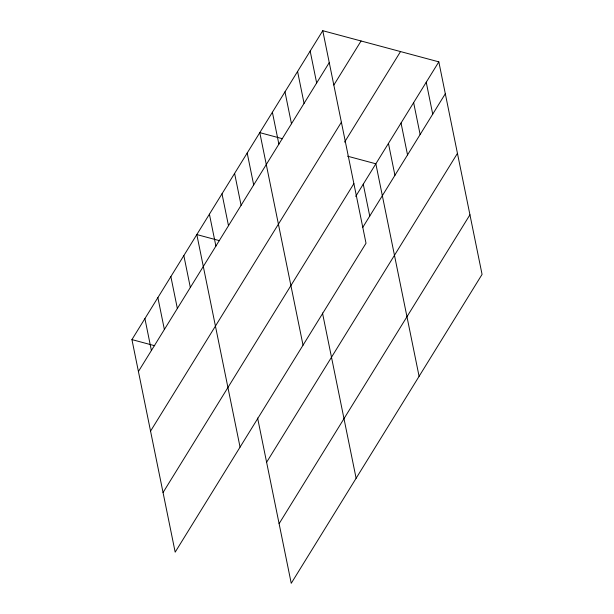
<?xml version="1.0" encoding="UTF-8"?>
<svg xmlns="http://www.w3.org/2000/svg" width="614" height="614" viewBox="0 0 614 614"><rect width="100%" height="100%" fill="white"/><g stroke="black" fill="none" stroke-linecap="round" stroke-linejoin="round"><path stroke-width="0.92" d="M322.764 30.7L366.013 243.244L175.174 552.147L131.933 339.603L322.764 30.7L438.826 61.853L482.067 274.397L291.236 583.3L257.604 418.011M138.419 371.508L329.257 62.597M333.862 85.016L361.07 40.977M150.553 431.12L341.384 122.209M344.607 142.095L400.528 51.576M163.048 492.535L353.879 183.632M355.698 196.411L438.826 61.853M362.69 227.495L445.319 93.75M266.606 462.273L457.445 153.362M279.101 523.688L469.94 214.785M282.586 138.756L259.791 132.639L303.032 345.183M347.585 156.202L375.852 163.792L419.093 376.336M219.612 240.696L196.818 234.579L240.059 447.115M131.933 339.603L154.728 345.728M426.231 82.238L432.724 114.143M413.636 102.63L420.129 134.527M401.042 123.015L407.535 154.912M388.447 143.407L394.932 175.305M363.258 184.177L369.743 216.082M310.17 51.085L316.663 82.99M297.575 71.477L304.068 103.375M284.98 91.862L291.473 123.759M322.488 312.986L356.12 478.275M272.386 112.255L278.879 144.152M247.196 153.024L253.689 184.929M234.602 173.417L241.095 205.314M222.007 193.801L228.492 225.699M209.412 214.194L215.898 246.091M183.839 255.585L190.332 287.482M170.861 276.592L177.354 308.489M157.882 297.598L164.375 329.495M144.912 318.605L151.397 350.502"/></g></svg>
